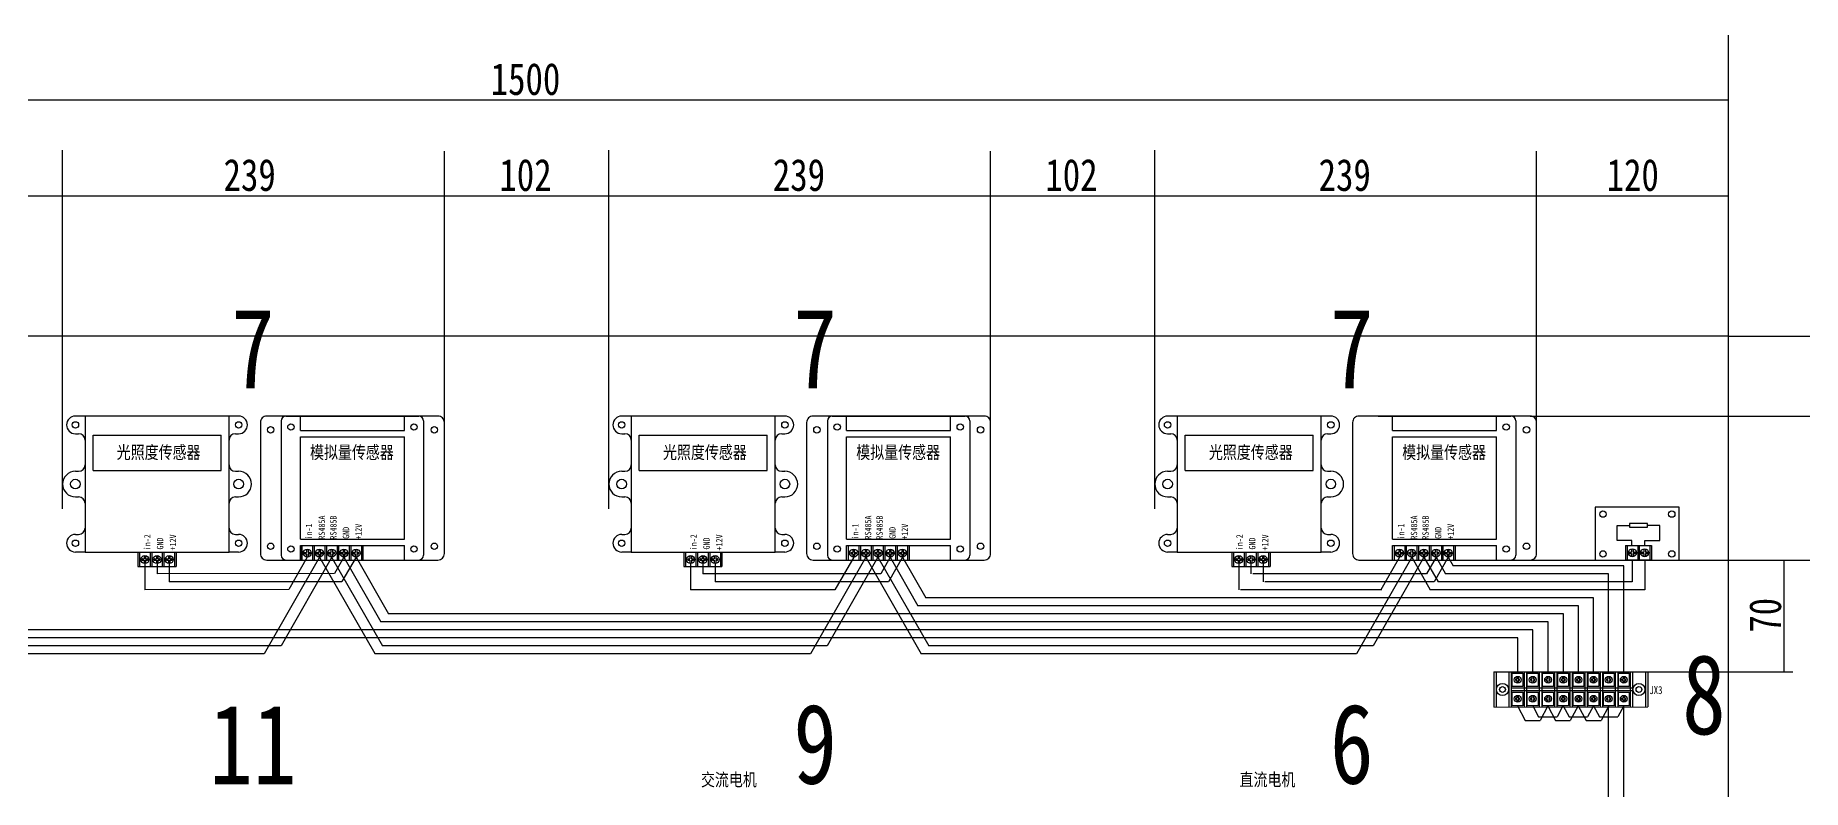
# Model space of a CAD drawing. Extents: x 1266371 to 2543862, y 307832 to 617203.
# Drawn here: x 1267226 to 1268331, y 308750 to 309222 of the extents above; entities that cross this region are included whole.
import ezdxf
from ezdxf.enums import TextEntityAlignment as Align

# ---------------------------------------------------------------- set-up
doc = ezdxf.new("R2010")
doc.units = 0
doc.header["$LTSCALE"] = 1000
doc.header["$MEASUREMENT"] = 0
doc.layers.get('0').update_dxf_attribs({"linetype": 'CONTINUOUS'})
doc.styles.add('-宋体', font='', dxfattribs={"width": 0.8})
doc.styles.get('-宋体').set_extended_font_data('SimSun')

msp = doc.modelspace()

# ---------------------------------------------------------------- linework, layer by layer
at = {"color": 1}
for p, q in [((1268284.7, 309034.1), (1268284.7, 309222.3)), ((1266784.7, 309181.9), (1268284.7, 309181.9)), ((1267243.5, 308926.2), (1267243.5, 309150.5)), ((1267482.1, 308980.1), (1267482.1, 309149.7)), ((1267584.9, 308926.2), (1267584.9, 309150.5)), ((1267823.5, 308980.1), (1267823.5, 309149.7)), ((1267926.1, 308926.2), (1267926.1, 309150.5)), ((1268164.7, 308980.1), (1268164.7, 309149.7)), ((1266784.7, 309121.9), (1268284.7, 309121.9)), ((1268284.7, 309034.1), (1268433.4, 309034.1)), ((1268160.7, 308984.1), (1268373.9, 308984.1)), ((1267294.9, 308892.5), (1267294.9, 308875.5)), ((1267302.5, 308892.5), (1267302.5, 308885.5)), ((1267310.1, 308892.5), (1267310.1, 308880.5)), ((1267404.1, 308895.9), (1267369.5, 308835.5)), ((1267412, 308896.4), (1267380, 308840.5)), ((1267396.4, 308895.9), (1267384.8, 308875.6)), ((1267404.1, 308895.9), (1267438.6, 308835.6)), ((1267411.4, 308896.4), (1267443.4, 308840.5)), ((1267419.3, 308895.9), (1267413.4, 308885.6)), ((1267426.9, 308895.9), (1267418.1, 308880.6)), ((1267419.3, 308895.9), (1267442.4, 308855.5)), ((1267426.9, 308895.9), (1267447.2, 308860.5)), ((1267636, 308891.9), (1267636, 308875.5)), ((1267643.7, 308891.9), (1267643.7, 308885.5)), ((1267651.3, 308891.9), (1267651.3, 308880.5)), ((1267745.5, 308895.9), (1267710.9, 308835.5)), ((1267753.1, 308895.9), (1267721.4, 308840.5)), ((1267737.9, 308895.9), (1267726.2, 308875.5)), ((1267745.5, 308895.9), (1267780.1, 308835.5)), ((1267753.1, 308895.9), (1267784.8, 308840.5)), ((1267760.7, 308895.9), (1267754.8, 308885.5)), ((1267768.4, 308895.9), (1267759.6, 308880.5)), ((1267760.7, 308895.9), (1267778.1, 308865.5)), ((1267768.4, 308895.9), (1267782.9, 308870.5)), ((1267978.6, 308892.5), (1267978.6, 308875.5)), ((1267986.2, 308892.5), (1267986.2, 308885.5)), ((1267993.8, 308892.5), (1267993.8, 308880.5)), ((1268086.7, 308895.9), (1268052.1, 308835.5)), ((1268094.3, 308895.9), (1268062.6, 308840.5)), ((1268079, 308895.9), (1268067.4, 308875.5)), ((1268086.7, 308895.9), (1268098.3, 308875.5)), ((1268094.3, 308895.9), (1268103.1, 308880.5)), ((1268101.9, 308895.9), (1268095.9, 308885.5)), ((1268109.5, 308895.9), (1268100.7, 308880.5)), ((1268101.9, 308895.9), (1268107.8, 308885.5)), ((1268109.5, 308895.9), (1268112.6, 308890.5)), ((1268219.2, 308890.5), (1268112.6, 308890.5)), ((1268148.7, 308894.1), (1268374.3, 308894.1)), ((1268219.2, 308823.4), (1268219.2, 308890.5)), ((1268224.5, 308894.2), (1268224.5, 308880.5)), ((1268232.4, 308894.2), (1268232.4, 308875.5)), ((1268319.4, 308824.4), (1268319.4, 308893.9)), ((1267384.8, 308875.6), (1267294.9, 308875.5)), ((1267413.4, 308885.6), (1267302.5, 308885.5)), ((1267418.1, 308880.5), (1267310.1, 308880.5)), ((1267726.2, 308875.5), (1267636, 308875.5)), ((1267754.8, 308885.5), (1267643.7, 308885.5)), ((1267759.6, 308880.5), (1267651.3, 308880.5)), ((1268067.9, 308875.5), (1267979.6, 308875.5)), ((1268095.9, 308885.5), (1267987.3, 308885.5)), ((1268100.7, 308880.5), (1267994.8, 308880.5)), ((1268232.4, 308875.5), (1268098.3, 308875.5)), ((1268224.5, 308880.5), (1268103.1, 308880.5)), ((1268209.7, 308885.5), (1268107.8, 308885.5)), ((1268209.7, 308823.4), (1268209.7, 308885.5)), ((1268190.9, 308865.5), (1267778.1, 308865.5)), ((1268200.3, 308870.5), (1267782.9, 308870.5)), ((1268190.9, 308823.4), (1268190.9, 308865.5)), ((1268200.3, 308823.4), (1268200.3, 308870.5)), ((1268172, 308855.5), (1267442.4, 308855.5)), ((1268181.5, 308860.5), (1267447.2, 308860.5)), ((1268172, 308823.4), (1268172, 308855.5)), ((1268181.5, 308823.4), (1268181.5, 308860.5)), ((1268153, 308845.5), (1267113.6, 308845.5)), ((1268162.3, 308850.5), (1267118.4, 308850.5)), ((1268153, 308823.4), (1268153, 308845.5)), ((1268162.3, 308823.4), (1268162.3, 308850.5)), ((1267369.5, 308835.5), (1267104.2, 308835.5)), ((1267380, 308840.5), (1267108.9, 308840.5)), ((1267710.9, 308835.5), (1267438.7, 308835.5)), ((1267721.4, 308840.5), (1267443.4, 308840.5)), ((1268052.1, 308835.5), (1267780.1, 308835.5)), ((1268062.6, 308840.5), (1267784.8, 308840.5)), ((1268234.2, 308824.1), (1268324.8, 308824.1)), ((1268152.8, 308803), (1268157.6, 308793.8)), ((1268162.3, 308803), (1268166, 308796)), ((1268171.7, 308803), (1268166.9, 308793.8)), ((1268171.7, 308803), (1268176.5, 308793.8)), ((1268181.2, 308803), (1268177.5, 308796)), ((1268181.3, 308803), (1268185, 308796)), ((1268190.7, 308803), (1268185.8, 308793.8)), ((1268190.8, 308803), (1268195.7, 308793.8)), ((1268200.3, 308803), (1268196.6, 308796)), ((1268200.3, 308803), (1268204, 308796)), ((1268209.8, 308803), (1268205, 308793.8)), ((1268209.7, 308588.2), (1268209.7, 308803)), ((1268219.2, 308803), (1268215.5, 308796)), ((1268219.2, 308588.2), (1268219.2, 308803)), ((1268157.6, 308793.8), (1268166.9, 308793.8)), ((1268166, 308796), (1268177.5, 308796)), ((1268176.5, 308793.8), (1268185.8, 308793.8)), ((1268185, 308796), (1268196.6, 308796)), ((1268195.7, 308793.8), (1268205, 308793.8)), ((1268204, 308796), (1268215.5, 308796))]:
    msp.add_line(p, q, dxfattribs=at)
for p, q in [((1267257.5, 308984.1), (1267251.5, 308984.1)), ((1267353.5, 308984.1), (1267347.5, 308984.1)), ((1267380.1, 308981.1), (1267380.1, 308928.6)), ((1267383.1, 308984.1), (1267466.1, 308984.1)), ((1267392.1, 308975.1), (1267392.1, 308984.1)), ((1267392.1, 308975.1), (1267457.1, 308975.1)), ((1267457.1, 308975.1), (1267457.1, 308984.1)), ((1267469.1, 308981.1), (1267469.1, 308922.1)), ((1267598.9, 308984.1), (1267592.9, 308984.1)), ((1267694.9, 308984.1), (1267688.9, 308984.1)), ((1267721.5, 308981.1), (1267721.5, 308928.6)), ((1267724.5, 308984.1), (1267807.5, 308984.1)), ((1267733.5, 308975.1), (1267733.5, 308984.1)), ((1267733.5, 308975.1), (1267798.5, 308975.1)), ((1267798.5, 308975.1), (1267798.5, 308984.1)), ((1267810.5, 308981.1), (1267810.5, 308922.1)), ((1267940.1, 308984.1), (1267934.1, 308984.1)), ((1268036.1, 308984.1), (1268030.1, 308984.1)), ((1268065.7, 308984.1), (1268148.7, 308984.1)), ((1268074.7, 308975.1), (1268074.7, 308984.1)), ((1268074.7, 308975.1), (1268139.7, 308975.1)), ((1268139.7, 308975.1), (1268139.7, 308984.1)), ((1268151.7, 308981.1), (1268151.7, 308922.1)), ((1267251.5, 308973.1), (1267253.5, 308973.1)), ((1267262.5, 308972.1), (1267342.5, 308972.1)), ((1267262.5, 308950.1), (1267262.5, 308972.1)), ((1267342.5, 308950.1), (1267342.5, 308972.1)), ((1267351.5, 308973.1), (1267353.5, 308973.1)), ((1267392.1, 308907.1), (1267392.1, 308971.1)), ((1267392.1, 308971.1), (1267457.1, 308971.1)), ((1267457.1, 308907.1), (1267457.1, 308971.1)), ((1267592.9, 308973.1), (1267594.9, 308973.1)), ((1267603.9, 308972.1), (1267683.9, 308972.1)), ((1267603.9, 308950.1), (1267603.9, 308972.1)), ((1267683.9, 308950.1), (1267683.9, 308972.1)), ((1267692.9, 308973.1), (1267694.9, 308973.1)), ((1267733.5, 308907.1), (1267733.5, 308971.1)), ((1267733.5, 308971.1), (1267798.5, 308971.1)), ((1267798.5, 308907.1), (1267798.5, 308971.1)), ((1267934.1, 308973.1), (1267936.1, 308973.1)), ((1267945.1, 308972.1), (1268025.1, 308972.1)), ((1267945.1, 308950.1), (1267945.1, 308972.1)), ((1268025.1, 308950.1), (1268025.1, 308972.1)), ((1268034.1, 308973.1), (1268036.1, 308973.1)), ((1268074.7, 308907.1), (1268074.7, 308971.1)), ((1268074.7, 308971.1), (1268139.7, 308971.1)), ((1268139.7, 308907.1), (1268139.7, 308971.1)), ((1267380.1, 308956.1), (1267380.1, 308897.1)), ((1267469.1, 308955.7), (1267469.1, 308897.1)), ((1267721.5, 308956.1), (1267721.5, 308897.1)), ((1267810.5, 308955.7), (1267810.5, 308897.1)), ((1268151.7, 308955.7), (1268151.7, 308897.1)), ((1267251.5, 308949.6), (1267253.5, 308949.6)), ((1267262.5, 308950.1), (1267342.5, 308950.1)), ((1267351.5, 308949.6), (1267353.5, 308949.6)), ((1267592.9, 308949.6), (1267594.9, 308949.6)), ((1267603.9, 308950.1), (1267683.9, 308950.1)), ((1267692.9, 308949.6), (1267694.9, 308949.6)), ((1267934.1, 308949.6), (1267936.1, 308949.6)), ((1267945.1, 308950.1), (1268025.1, 308950.1)), ((1268034.1, 308949.6), (1268036.1, 308949.6)), ((1267251.5, 308933.6), (1267253.5, 308933.6)), ((1267351.5, 308933.6), (1267353.5, 308933.6)), ((1267592.9, 308933.6), (1267594.9, 308933.6)), ((1267692.9, 308933.6), (1267694.9, 308933.6)), ((1267934.1, 308933.6), (1267936.1, 308933.6)), ((1268034.1, 308933.6), (1268036.1, 308933.6)), ((1267251.5, 308910.1), (1267253.5, 308910.1)), ((1267351.5, 308910.1), (1267353.5, 308910.1)), ((1267592.9, 308910.1), (1267594.9, 308910.1)), ((1267692.9, 308910.1), (1267694.9, 308910.1)), ((1267934.1, 308910.1), (1267936.1, 308910.1)), ((1268034.1, 308910.1), (1268036.1, 308910.1)), ((1268215.1, 308906.3), (1268215.1, 308915.7)), ((1268215.1, 308915.7), (1268222.8, 308915.7)), ((1268241.7, 308915.7), (1268234, 308915.7)), ((1268241.7, 308906.3), (1268241.7, 308915.7)), ((1267257.5, 308899.1), (1267251.5, 308899.1)), ((1267290.6, 308899.1), (1267314.4, 308899.1)), ((1267290.6, 308899.1), (1267290.6, 308890.1)), ((1267291.6, 308899.1), (1267291.6, 308890.1)), ((1267298.2, 308899.1), (1267298.2, 308890.1)), ((1267299.2, 308899.1), (1267299.2, 308890.1)), ((1267305.8, 308899.1), (1267305.8, 308890.1)), ((1267306.8, 308899.1), (1267306.8, 308890.1)), ((1267313.4, 308899.1), (1267313.4, 308890.1)), ((1267314.4, 308899.1), (1267314.4, 308890.1)), ((1267353.5, 308899.1), (1267347.4, 308899.1)), ((1267392.1, 308907.1), (1267457.1, 308907.1)), ((1267392.1, 308894.1), (1267392.1, 308903.1)), ((1267392.1, 308903.1), (1267457.1, 308903.1)), ((1267392.1, 308903.1), (1267431.2, 308903.1)), ((1267392.1, 308903.1), (1267392.1, 308894.1)), ((1267393.1, 308903.1), (1267393.1, 308894.1)), ((1267394.9, 308898.8), (1267396, 308898.8)), ((1267394.9, 308898), (1267396, 308898)), ((1267396, 308900.9), (1267396, 308898.8)), ((1267396, 308898), (1267396, 308895.9)), ((1267396.9, 308900.9), (1267396.9, 308898.8)), ((1267396.9, 308898.8), (1267397.9, 308898.8)), ((1267396.9, 308898), (1267396.9, 308895.9)), ((1267396.9, 308898), (1267397.9, 308898)), ((1267399.7, 308903.1), (1267399.7, 308894.1)), ((1267400.7, 308903.1), (1267400.7, 308894.1)), ((1267402.6, 308898.8), (1267403.6, 308898.8)), ((1267402.6, 308898), (1267403.6, 308898)), ((1267403.6, 308900.9), (1267403.6, 308898.8)), ((1267403.6, 308898), (1267403.6, 308895.9)), ((1267404.5, 308900.9), (1267404.5, 308898.8)), ((1267404.5, 308898.8), (1267405.5, 308898.8)), ((1267404.5, 308898), (1267404.5, 308895.9)), ((1267404.5, 308898), (1267405.5, 308898)), ((1267407.4, 308903.1), (1267407.4, 308894.1)), ((1267408.4, 308903.1), (1267408.4, 308894.1)), ((1267410.2, 308898.8), (1267411.2, 308898.8)), ((1267410.2, 308898), (1267411.2, 308898)), ((1267411.2, 308900.9), (1267411.2, 308898.8)), ((1267411.2, 308898), (1267411.2, 308895.9)), ((1267412.1, 308900.9), (1267412.1, 308898.8)), ((1267412.1, 308898.8), (1267413.1, 308898.8)), ((1267412.1, 308898), (1267412.1, 308895.9)), ((1267412.1, 308898), (1267413.1, 308898)), ((1267415, 308903.1), (1267415, 308894.1)), ((1267416, 308903.1), (1267416, 308894.1)), ((1267417.8, 308898.8), (1267418.8, 308898.8)), ((1267417.8, 308898), (1267418.8, 308898)), ((1267418.8, 308900.9), (1267418.8, 308898.8)), ((1267418.8, 308898), (1267418.8, 308895.9)), ((1267419.7, 308900.9), (1267419.7, 308898.8)), ((1267419.7, 308898.8), (1267420.7, 308898.8)), ((1267419.7, 308898), (1267419.7, 308895.9)), ((1267419.7, 308898), (1267420.8, 308898)), ((1267422.6, 308903.1), (1267422.6, 308894.1)), ((1267423.6, 308903.1), (1267423.6, 308894.1)), ((1267425.4, 308898.8), (1267426.4, 308898.8)), ((1267425.4, 308898), (1267426.4, 308898)), ((1267426.4, 308900.9), (1267426.4, 308898.8)), ((1267426.4, 308898), (1267426.4, 308895.9)), ((1267427.3, 308900.9), (1267427.3, 308898.8)), ((1267427.3, 308898.8), (1267428.4, 308898.8)), ((1267427.3, 308898), (1267427.3, 308895.9)), ((1267427.3, 308898), (1267428.4, 308898)), ((1267430.2, 308903.1), (1267430.2, 308894.1)), ((1267431.2, 308903.1), (1267431.2, 308894.1)), ((1267457.1, 308894.1), (1267457.1, 308903.1)), ((1267598.9, 308899.1), (1267592.9, 308899.1)), ((1267631.7, 308899.1), (1267655.6, 308899.1)), ((1267631.7, 308899.1), (1267631.7, 308890.1)), ((1267632.7, 308899.1), (1267632.7, 308890.1)), ((1267639.3, 308899.1), (1267639.3, 308890.1)), ((1267640.3, 308899.1), (1267640.3, 308890.1)), ((1267647, 308899.1), (1267647, 308890.1)), ((1267648, 308899.1), (1267648, 308890.1)), ((1267654.6, 308899.1), (1267654.6, 308890.1)), ((1267655.6, 308899.1), (1267655.6, 308890.1)), ((1267694.9, 308899.1), (1267688.8, 308899.1)), ((1267733.5, 308907.1), (1267798.5, 308907.1)), ((1267733.5, 308894.1), (1267733.5, 308903.1)), ((1267733.5, 308903.1), (1267798.5, 308903.1)), ((1267733.5, 308894.1), (1267733.5, 308903.1)), ((1267733.5, 308903.1), (1267772.6, 308903.1)), ((1267734.5, 308903.1), (1267734.5, 308894.1)), ((1267736.4, 308898.8), (1267737.4, 308898.8)), ((1267736.4, 308898), (1267737.4, 308898)), ((1267737.4, 308900.9), (1267737.4, 308898.8)), ((1267737.4, 308898), (1267737.4, 308895.9)), ((1267738.3, 308900.9), (1267738.3, 308898.8)), ((1267738.3, 308898.8), (1267739.3, 308898.8)), ((1267738.3, 308898), (1267738.3, 308895.9)), ((1267738.3, 308898), (1267739.3, 308898)), ((1267741.2, 308903.1), (1267741.2, 308894.1)), ((1267742.2, 308903.1), (1267742.2, 308894.1)), ((1267744, 308898.8), (1267745, 308898.8)), ((1267744, 308898), (1267745, 308898)), ((1267745, 308900.9), (1267745, 308898.8)), ((1267745, 308898), (1267745, 308895.9)), ((1267745.9, 308900.9), (1267745.9, 308898.8)), ((1267745.9, 308898.8), (1267746.9, 308898.8)), ((1267745.9, 308898), (1267745.9, 308895.9)), ((1267745.9, 308898), (1267746.9, 308898)), ((1267748.8, 308903.1), (1267748.8, 308894.1)), ((1267749.8, 308903.1), (1267749.8, 308894.1)), ((1267751.6, 308898.8), (1267752.6, 308898.8)), ((1267751.6, 308898), (1267752.6, 308898)), ((1267752.6, 308900.9), (1267752.6, 308898.8)), ((1267752.6, 308898), (1267752.6, 308895.9)), ((1267753.5, 308900.9), (1267753.5, 308898.8)), ((1267753.5, 308898.8), (1267754.5, 308898.8)), ((1267753.5, 308898), (1267753.5, 308895.9)), ((1267753.5, 308898), (1267754.6, 308898)), ((1267756.4, 308903.1), (1267756.4, 308894.1)), ((1267757.4, 308903.1), (1267757.4, 308894.1)), ((1267759.2, 308898.8), (1267760.3, 308898.8)), ((1267759.2, 308898), (1267760.3, 308898)), ((1267760.3, 308900.9), (1267760.3, 308898.8)), ((1267760.3, 308898), (1267760.3, 308895.9)), ((1267761.2, 308900.9), (1267761.2, 308898.8)), ((1267761.2, 308898.8), (1267762.2, 308898.8)), ((1267761.2, 308898), (1267761.2, 308895.9)), ((1267761.2, 308898), (1267762.2, 308898)), ((1267764, 308903.1), (1267764, 308894.1)), ((1267765, 308903.1), (1267765, 308894.1)), ((1267766.9, 308898.8), (1267767.9, 308898.8)), ((1267766.9, 308898), (1267767.9, 308898)), ((1267767.9, 308900.9), (1267767.9, 308898.8)), ((1267767.9, 308898), (1267767.9, 308895.9)), ((1267768.8, 308900.9), (1267768.8, 308898.8)), ((1267768.8, 308898.8), (1267769.8, 308898.8)), ((1267768.8, 308898), (1267768.8, 308895.9)), ((1267768.8, 308898), (1267769.8, 308898)), ((1267771.6, 308903.1), (1267771.6, 308894.1)), ((1267772.6, 308903.1), (1267772.6, 308894.1)), ((1267798.5, 308894.1), (1267798.5, 308903.1)), ((1267940.1, 308899.1), (1267934.1, 308899.1)), ((1267974.3, 308899.1), (1267998.1, 308899.1)), ((1267974.3, 308899.1), (1267974.3, 308890.1)), ((1267975.3, 308899.1), (1267975.3, 308890.1)), ((1267981.9, 308899.1), (1267981.9, 308890.1)), ((1267982.9, 308899.1), (1267982.9, 308890.1)), ((1267989.5, 308899.1), (1267989.5, 308890.1)), ((1267990.5, 308899.1), (1267990.5, 308890.1)), ((1267997.1, 308899.1), (1267997.1, 308890.1)), ((1267998.1, 308899.1), (1267998.1, 308890.1)), ((1268036.1, 308899.1), (1268030, 308899.1)), ((1268074.7, 308907.1), (1268139.7, 308907.1)), ((1268074.7, 308894.1), (1268074.7, 308903.1)), ((1268074.7, 308903.1), (1268139.7, 308903.1)), ((1268074.7, 308894.1), (1268074.7, 308903.1)), ((1268074.7, 308903.1), (1268113.8, 308903.1)), ((1268075.7, 308903.1), (1268075.7, 308894.1)), ((1268077.5, 308898.8), (1268078.6, 308898.8)), ((1268077.5, 308898), (1268078.6, 308898)), ((1268078.6, 308900.9), (1268078.6, 308898.8)), ((1268078.6, 308898), (1268078.6, 308895.9)), ((1268079.5, 308900.9), (1268079.5, 308898.8)), ((1268079.5, 308898.8), (1268080.5, 308898.8)), ((1268079.5, 308898), (1268079.5, 308895.9)), ((1268079.5, 308898), (1268080.5, 308898)), ((1268082.3, 308903.1), (1268082.3, 308894.1)), ((1268083.3, 308903.1), (1268083.3, 308894.1)), ((1268085.2, 308898.8), (1268086.2, 308898.8)), ((1268085.2, 308898), (1268086.2, 308898)), ((1268086.2, 308900.9), (1268086.2, 308898.8)), ((1268086.2, 308898), (1268086.2, 308895.9)), ((1268087.1, 308900.9), (1268087.1, 308898.8)), ((1268087.1, 308898.8), (1268088.1, 308898.8)), ((1268087.1, 308898), (1268087.1, 308895.9)), ((1268087.1, 308898), (1268088.1, 308898)), ((1268089.9, 308903.1), (1268089.9, 308894.1)), ((1268090.9, 308903.1), (1268090.9, 308894.1)), ((1268092.8, 308898.8), (1268093.8, 308898.8)), ((1268092.8, 308898), (1268093.8, 308898)), ((1268093.8, 308900.9), (1268093.8, 308898.8)), ((1268093.8, 308898), (1268093.8, 308895.9)), ((1268094.7, 308900.9), (1268094.7, 308898.8)), ((1268094.7, 308898.8), (1268095.7, 308898.8)), ((1268094.7, 308898), (1268094.7, 308895.9)), ((1268094.7, 308898), (1268095.7, 308898)), ((1268097.6, 308903.1), (1268097.6, 308894.1)), ((1268098.6, 308903.1), (1268098.6, 308894.1)), ((1268100.4, 308898.8), (1268101.4, 308898.8)), ((1268100.4, 308898), (1268101.4, 308898)), ((1268101.4, 308900.9), (1268101.4, 308898.8)), ((1268101.4, 308898), (1268101.4, 308895.9)), ((1268102.3, 308900.9), (1268102.3, 308898.8)), ((1268102.3, 308898.8), (1268103.3, 308898.8)), ((1268102.3, 308898), (1268102.3, 308895.9)), ((1268102.3, 308898), (1268103.3, 308898)), ((1268105.2, 308903.1), (1268105.2, 308894.1)), ((1268106.2, 308903.1), (1268106.2, 308894.1)), ((1268108, 308898.8), (1268109, 308898.8)), ((1268108, 308898), (1268109, 308898)), ((1268109, 308900.9), (1268109, 308898.8)), ((1268109, 308898), (1268109, 308895.9)), ((1268109.9, 308900.9), (1268109.9, 308898.8)), ((1268109.9, 308898.8), (1268111, 308898.8)), ((1268109.9, 308898), (1268109.9, 308895.9)), ((1268109.9, 308898), (1268111, 308898)), ((1268112.8, 308903.1), (1268112.8, 308894.1)), ((1268113.8, 308903.1), (1268113.8, 308894.1)), ((1268139.7, 308894.1), (1268139.7, 308903.1)), ((1268224.3, 308906.3), (1268215.1, 308906.3)), ((1268220.3, 308903.2), (1268236.5, 308903.2)), ((1268220.3, 308903.2), (1268220.3, 308894.2)), ((1268221.3, 308903.2), (1268221.3, 308894.2)), ((1268223.1, 308899), (1268224.1, 308899)), ((1268223.1, 308898.2), (1268224.1, 308898.2)), ((1268224.1, 308901), (1268224.1, 308899)), ((1268224.1, 308898.2), (1268224.1, 308896.1)), ((1268224.3, 308903.2), (1268224.3, 308906.3)), ((1268225, 308901), (1268225, 308899)), ((1268225, 308899), (1268226.1, 308899)), ((1268225, 308898.2), (1268225, 308896.1)), ((1268225, 308898.2), (1268226.1, 308898.2)), ((1268227.9, 308903.2), (1268227.9, 308894.2)), ((1268228.9, 308903.2), (1268228.9, 308894.2)), ((1268230.7, 308899), (1268231.8, 308899)), ((1268230.7, 308898.2), (1268231.8, 308898.2)), ((1268231.8, 308901), (1268231.8, 308899)), ((1268231.8, 308898.2), (1268231.8, 308896.1)), ((1268232.4, 308903.2), (1268232.4, 308906.3)), ((1268232.4, 308906.3), (1268241.7, 308906.3)), ((1268232.7, 308901), (1268232.7, 308899)), ((1268232.7, 308899), (1268233.7, 308899)), ((1268232.7, 308898.2), (1268232.7, 308896.1)), ((1268232.7, 308898.2), (1268233.7, 308898.2)), ((1268235.5, 308903.2), (1268235.5, 308894.2)), ((1268236.5, 308903.2), (1268236.5, 308894.2)), ((1267290.6, 308890.1), (1267314.4, 308890.1)), ((1267293.4, 308894.8), (1267294.4, 308894.8)), ((1267293.4, 308894), (1267294.4, 308894)), ((1267294.4, 308896.8), (1267294.4, 308894.8)), ((1267294.4, 308894), (1267294.4, 308891.9)), ((1267295.3, 308896.9), (1267295.3, 308894.8)), ((1267295.3, 308894.8), (1267296.3, 308894.8)), ((1267295.3, 308894), (1267295.3, 308891.9)), ((1267295.3, 308894), (1267296.4, 308894)), ((1267301, 308894.8), (1267302.1, 308894.8)), ((1267301, 308894), (1267302.1, 308894)), ((1267302.1, 308896.8), (1267302.1, 308894.8)), ((1267302.1, 308894), (1267302.1, 308891.9)), ((1267303, 308896.9), (1267303, 308894.8)), ((1267303, 308894.8), (1267304, 308894.8)), ((1267303, 308894), (1267303, 308891.9)), ((1267303, 308894), (1267304, 308894)), ((1267308.7, 308894.8), (1267309.7, 308894.8)), ((1267308.7, 308894), (1267309.7, 308894)), ((1267309.7, 308896.8), (1267309.7, 308894.8)), ((1267309.7, 308894), (1267309.7, 308891.9)), ((1267310.6, 308896.9), (1267310.6, 308894.8)), ((1267310.6, 308894.8), (1267311.6, 308894.8)), ((1267310.6, 308894), (1267310.6, 308891.9)), ((1267310.6, 308894), (1267311.6, 308894)), ((1267383.1, 308894.1), (1267466.1, 308894.1)), ((1267392.1, 308894.1), (1267431.2, 308894.1)), ((1267631.7, 308890.1), (1267655.6, 308890.1)), ((1267634.6, 308894.8), (1267635.6, 308894.8)), ((1267634.6, 308894), (1267635.6, 308894)), ((1267635.6, 308896.8), (1267635.6, 308894.8)), ((1267635.6, 308894), (1267635.6, 308891.9)), ((1267636.5, 308896.9), (1267636.5, 308894.8)), ((1267636.5, 308894.8), (1267637.5, 308894.8)), ((1267636.5, 308894), (1267636.5, 308891.9)), ((1267636.5, 308894), (1267637.5, 308894)), ((1267642.2, 308894.8), (1267643.2, 308894.8)), ((1267642.2, 308894), (1267643.2, 308894)), ((1267643.2, 308896.8), (1267643.2, 308894.8)), ((1267643.2, 308894), (1267643.2, 308891.9)), ((1267644.1, 308896.9), (1267644.1, 308894.8)), ((1267644.1, 308894.8), (1267645.1, 308894.8)), ((1267644.1, 308894), (1267644.1, 308891.9)), ((1267644.1, 308894), (1267645.1, 308894)), ((1267649.8, 308894.8), (1267650.8, 308894.8)), ((1267649.8, 308894), (1267650.8, 308894)), ((1267650.8, 308896.8), (1267650.8, 308894.8)), ((1267650.8, 308894), (1267650.8, 308891.9)), ((1267651.7, 308896.9), (1267651.7, 308894.8)), ((1267651.7, 308894.8), (1267652.7, 308894.8)), ((1267651.7, 308894), (1267651.7, 308891.9)), ((1267651.7, 308894), (1267652.7, 308894)), ((1267724.5, 308894.1), (1267807.5, 308894.1)), ((1267733.5, 308894.1), (1267772.6, 308894.1)), ((1267974.3, 308890.1), (1267998.1, 308890.1)), ((1267977.1, 308894.8), (1267978.1, 308894.8)), ((1267977.1, 308894), (1267978.1, 308894)), ((1267978.1, 308896.8), (1267978.1, 308894.8)), ((1267978.1, 308894), (1267978.1, 308891.9)), ((1267979, 308896.9), (1267979, 308894.8)), ((1267979, 308894.8), (1267980.1, 308894.8)), ((1267979, 308894), (1267979, 308891.9)), ((1267979, 308894), (1267980.1, 308894)), ((1267984.7, 308894.8), (1267985.8, 308894.8)), ((1267984.7, 308894), (1267985.8, 308894)), ((1267985.8, 308896.8), (1267985.8, 308894.8)), ((1267985.8, 308894), (1267985.8, 308891.9)), ((1267986.7, 308896.9), (1267986.7, 308894.8)), ((1267986.7, 308894.8), (1267987.7, 308894.8)), ((1267986.7, 308894), (1267986.7, 308891.9)), ((1267986.7, 308894), (1267987.7, 308894)), ((1267992.4, 308894.8), (1267993.4, 308894.8)), ((1267992.4, 308894), (1267993.4, 308894)), ((1267993.4, 308896.8), (1267993.4, 308894.8)), ((1267993.4, 308894), (1267993.4, 308891.9)), ((1267994.3, 308896.9), (1267994.3, 308894.8)), ((1267994.3, 308894.8), (1267995.3, 308894.8)), ((1267994.3, 308894), (1267994.3, 308891.9)), ((1267994.3, 308894), (1267995.3, 308894)), ((1268065.7, 308894.1), (1268148.7, 308894.1)), ((1268074.7, 308894.1), (1268113.8, 308894.1)), ((1268220.3, 308894.2), (1268236.5, 308894.2)), ((1268137.9, 308824.1), (1268234.2, 308824.1)), ((1268137.9, 308824.1), (1268137.9, 308802.2)), ((1268139.4, 308824.1), (1268139.4, 308802.2)), ((1268147.4, 308824.1), (1268147.4, 308802.2)), ((1268148.9, 308824.1), (1268148.9, 308802.2)), ((1268152.4, 308821.2), (1268152.4, 308819.6)), ((1268153.3, 308821.2), (1268153.3, 308819.6)), ((1268156.9, 308824.1), (1268156.9, 308802.2)), ((1268158.4, 308824.1), (1268158.4, 308802.2)), ((1268161.8, 308821.2), (1268161.8, 308819.6)), ((1268162.7, 308821.2), (1268162.7, 308819.6)), ((1268166.4, 308824.1), (1268166.4, 308802.2)), ((1268167.9, 308824.1), (1268167.9, 308802.2)), ((1268171.4, 308821.2), (1268171.4, 308819.6)), ((1268172.3, 308821.2), (1268172.3, 308819.6)), ((1268175.9, 308824.1), (1268175.9, 308802.2)), ((1268177.4, 308824.1), (1268177.4, 308802.2)), ((1268180.9, 308821.2), (1268180.9, 308819.6)), ((1268181.8, 308821.2), (1268181.8, 308819.6)), ((1268185.4, 308824.1), (1268185.4, 308802.2)), ((1268186.9, 308824.1), (1268186.9, 308802.2)), ((1268190.4, 308821.2), (1268190.4, 308819.6)), ((1268191.3, 308821.2), (1268191.3, 308819.6)), ((1268194.9, 308824.1), (1268194.9, 308802.2)), ((1268196.4, 308824.1), (1268196.4, 308802.2)), ((1268199.9, 308821.2), (1268199.9, 308819.6)), ((1268200.8, 308821.2), (1268200.8, 308819.6)), ((1268204.4, 308824.1), (1268204.4, 308802.2)), ((1268205.9, 308824.1), (1268205.9, 308802.2)), ((1268209.3, 308821.2), (1268209.3, 308819.6)), ((1268210.2, 308821.2), (1268210.2, 308819.6)), ((1268213.9, 308824.1), (1268213.9, 308802.2)), ((1268215.4, 308824.1), (1268215.4, 308802.2)), ((1268218.8, 308821.2), (1268218.8, 308819.6)), ((1268219.7, 308821.2), (1268219.7, 308819.6)), ((1268223.2, 308824.1), (1268223.2, 308802.2)), ((1268224.7, 308824.1), (1268224.7, 308802.2)), ((1268232.7, 308824.1), (1268232.7, 308802.2)), ((1268234.2, 308824.1), (1268234.2, 308802.2)), ((1268148.9, 308814.1), (1268224.7, 308814.1)), ((1268148.9, 308812.4), (1268224.7, 308812.4)), ((1268151.9, 308819.6), (1268152.4, 308819.6)), ((1268151.9, 308818.8), (1268152.4, 308818.8)), ((1268152.4, 308818.8), (1268152.4, 308817.1)), ((1268152.4, 308809.4), (1268152.4, 308807.7)), ((1268153.3, 308819.6), (1268153.8, 308819.6)), ((1268153.3, 308818.8), (1268153.3, 308817.1)), ((1268153.3, 308818.8), (1268153.8, 308818.8)), ((1268153.3, 308809.4), (1268153.3, 308807.7)), ((1268161.3, 308819.6), (1268161.8, 308819.6)), ((1268161.3, 308818.8), (1268161.8, 308818.8)), ((1268161.8, 308818.8), (1268161.8, 308817.1)), ((1268161.8, 308809.4), (1268161.8, 308807.7)), ((1268162.7, 308819.6), (1268163.2, 308819.6)), ((1268162.7, 308818.8), (1268162.7, 308817.1)), ((1268162.7, 308818.8), (1268163.3, 308818.8)), ((1268162.7, 308809.4), (1268162.7, 308807.7)), ((1268170.9, 308819.6), (1268171.4, 308819.6)), ((1268170.9, 308818.8), (1268171.4, 308818.8)), ((1268171.4, 308818.8), (1268171.4, 308817.1)), ((1268171.4, 308809.4), (1268171.4, 308807.7)), ((1268172.3, 308819.6), (1268172.8, 308819.6)), ((1268172.3, 308818.8), (1268172.3, 308817.1)), ((1268172.3, 308818.8), (1268172.8, 308818.8)), ((1268172.3, 308809.4), (1268172.3, 308807.7)), ((1268180.4, 308819.6), (1268180.9, 308819.6)), ((1268180.4, 308818.8), (1268180.9, 308818.8)), ((1268180.9, 308818.8), (1268180.9, 308817.1)), ((1268180.9, 308809.4), (1268180.9, 308807.7)), ((1268181.8, 308819.6), (1268182.3, 308819.6)), ((1268181.8, 308818.8), (1268181.8, 308817.1)), ((1268181.8, 308818.8), (1268182.4, 308818.8)), ((1268181.8, 308809.4), (1268181.8, 308807.7)), ((1268189.9, 308819.6), (1268190.4, 308819.6)), ((1268189.9, 308818.8), (1268190.4, 308818.8)), ((1268190.4, 308818.8), (1268190.4, 308817.1)), ((1268190.4, 308809.4), (1268190.4, 308807.7)), ((1268191.3, 308819.6), (1268191.8, 308819.6)), ((1268191.3, 308818.8), (1268191.3, 308817.1)), ((1268191.3, 308818.8), (1268191.8, 308818.8)), ((1268191.3, 308809.4), (1268191.3, 308807.7)), ((1268199.3, 308819.6), (1268199.9, 308819.6)), ((1268199.3, 308818.8), (1268199.9, 308818.8)), ((1268199.9, 308818.8), (1268199.9, 308817.1)), ((1268199.9, 308809.4), (1268199.9, 308807.7)), ((1268200.8, 308819.6), (1268201.3, 308819.6)), ((1268200.8, 308818.8), (1268200.8, 308817.1)), ((1268200.8, 308818.8), (1268201.3, 308818.8)), ((1268200.8, 308809.4), (1268200.8, 308807.7)), ((1268208.8, 308819.6), (1268209.3, 308819.6)), ((1268208.8, 308818.8), (1268209.3, 308818.8)), ((1268209.3, 308818.8), (1268209.3, 308817.1)), ((1268209.3, 308809.4), (1268209.3, 308807.7)), ((1268210.2, 308819.6), (1268210.8, 308819.6)), ((1268210.2, 308818.8), (1268210.2, 308817.1)), ((1268210.2, 308818.8), (1268210.8, 308818.8)), ((1268210.2, 308809.4), (1268210.2, 308807.7)), ((1268218.3, 308819.6), (1268218.8, 308819.6)), ((1268218.3, 308818.8), (1268218.8, 308818.8)), ((1268218.8, 308818.8), (1268218.8, 308817.1)), ((1268218.8, 308809.4), (1268218.8, 308807.7)), ((1268219.7, 308819.6), (1268220.2, 308819.6)), ((1268219.7, 308818.8), (1268219.7, 308817.1)), ((1268219.7, 308818.8), (1268220.2, 308818.8)), ((1268219.7, 308809.4), (1268219.7, 308807.7)), ((1268137.9, 308802.1), (1268234.2, 308802.2)), ((1268151.9, 308807.7), (1268152.4, 308807.7)), ((1268151.9, 308806.9), (1268152.4, 308806.9)), ((1268152.4, 308806.9), (1268152.4, 308805.2)), ((1268153.3, 308807.7), (1268153.8, 308807.7)), ((1268153.3, 308806.9), (1268153.3, 308805.2)), ((1268153.3, 308806.9), (1268153.8, 308806.9)), ((1268161.3, 308807.7), (1268161.8, 308807.7)), ((1268161.3, 308806.9), (1268161.8, 308806.9)), ((1268161.8, 308806.9), (1268161.8, 308805.2)), ((1268162.7, 308807.7), (1268163.2, 308807.7)), ((1268162.7, 308806.9), (1268162.7, 308805.2)), ((1268162.7, 308806.9), (1268163.3, 308806.9)), ((1268170.9, 308807.7), (1268171.4, 308807.7)), ((1268170.9, 308806.9), (1268171.4, 308806.9)), ((1268171.4, 308806.9), (1268171.4, 308805.2)), ((1268172.3, 308807.7), (1268172.8, 308807.7)), ((1268172.3, 308806.9), (1268172.3, 308805.2)), ((1268172.3, 308806.9), (1268172.8, 308806.9)), ((1268180.4, 308807.7), (1268180.9, 308807.7)), ((1268180.4, 308806.9), (1268180.9, 308806.9)), ((1268180.9, 308806.9), (1268180.9, 308805.2)), ((1268181.8, 308807.7), (1268182.3, 308807.7)), ((1268181.8, 308806.9), (1268181.8, 308805.2)), ((1268181.8, 308806.9), (1268182.4, 308806.9)), ((1268189.9, 308807.7), (1268190.4, 308807.7)), ((1268189.9, 308806.9), (1268190.4, 308806.9)), ((1268190.4, 308806.9), (1268190.4, 308805.2)), ((1268191.3, 308807.7), (1268191.8, 308807.7)), ((1268191.3, 308806.9), (1268191.3, 308805.2)), ((1268191.3, 308806.9), (1268191.8, 308806.9)), ((1268199.3, 308807.7), (1268199.9, 308807.7)), ((1268199.3, 308806.9), (1268199.9, 308806.9)), ((1268199.9, 308806.9), (1268199.9, 308805.2)), ((1268200.8, 308807.7), (1268201.3, 308807.7)), ((1268200.8, 308806.9), (1268200.8, 308805.2)), ((1268200.8, 308806.9), (1268201.3, 308806.9)), ((1268208.8, 308807.7), (1268209.3, 308807.7)), ((1268208.8, 308806.9), (1268209.3, 308806.9)), ((1268209.3, 308806.9), (1268209.3, 308805.2)), ((1268210.2, 308807.7), (1268210.8, 308807.7)), ((1268210.2, 308806.9), (1268210.2, 308805.2)), ((1268210.2, 308806.9), (1268210.8, 308806.9)), ((1268218.3, 308807.7), (1268218.8, 308807.7)), ((1268218.3, 308806.9), (1268218.8, 308806.9)), ((1268218.8, 308806.9), (1268218.8, 308805.2)), ((1268219.7, 308807.7), (1268220.2, 308807.7)), ((1268219.7, 308806.9), (1268219.7, 308805.2)), ((1268219.7, 308806.9), (1268220.2, 308806.9))]:
    msp.add_line(p, q)
for points in [[(1266784.7, 308114.1), (1268284.7, 308114.1), (1268284.7, 309034.1), (1266784.7, 309034.1)], [(1267257.5, 308899.1), (1267347.5, 308899.1), (1267347.5, 308984.1), (1267257.5, 308984.1)], [(1267598.9, 308899.1), (1267688.9, 308899.1), (1267688.9, 308984.1), (1267598.9, 308984.1)], [(1267940.1, 308899.1), (1268030.1, 308899.1), (1268030.1, 308984.1), (1267940.1, 308984.1)], [(1268201.4, 308894), (1268253.8, 308894), (1268253.8, 308927.1), (1268201.4, 308927.1)], [(1268222.8, 308914.6), (1268234, 308914.6), (1268234, 308916.9), (1268222.8, 308916.9)], [(1268149.5, 308823.4), (1268156.2, 308823.4), (1268156.2, 308814.9), (1268149.5, 308814.9)], [(1268158.9, 308823.4), (1268165.6, 308823.4), (1268165.6, 308814.9), (1268158.9, 308814.9)], [(1268168.5, 308823.4), (1268175.2, 308823.4), (1268175.2, 308814.9), (1268168.5, 308814.9)], [(1268178, 308823.4), (1268184.7, 308823.4), (1268184.7, 308814.9), (1268178, 308814.9)], [(1268187.5, 308823.4), (1268194.2, 308823.4), (1268194.2, 308814.9), (1268187.5, 308814.9)], [(1268197, 308823.4), (1268203.7, 308823.4), (1268203.7, 308814.9), (1268197, 308814.9)], [(1268206.5, 308823.4), (1268213.2, 308823.4), (1268213.2, 308814.9), (1268206.5, 308814.9)], [(1268215.9, 308823.4), (1268222.6, 308823.4), (1268222.6, 308814.9), (1268215.9, 308814.9)], [(1268149.5, 308811.5), (1268156.2, 308811.5), (1268156.2, 308803), (1268149.5, 308803)], [(1268158.9, 308811.5), (1268165.6, 308811.5), (1268165.6, 308803), (1268158.9, 308803)], [(1268168.5, 308811.5), (1268175.2, 308811.5), (1268175.2, 308803), (1268168.5, 308803)], [(1268178, 308811.5), (1268184.7, 308811.5), (1268184.7, 308803), (1268178, 308803)], [(1268187.5, 308811.5), (1268194.2, 308811.5), (1268194.2, 308803), (1268187.5, 308803)], [(1268197, 308811.5), (1268203.7, 308811.5), (1268203.7, 308803), (1268197, 308803)], [(1268206.5, 308811.5), (1268213.2, 308811.5), (1268213.2, 308803), (1268206.5, 308803)], [(1268215.9, 308811.5), (1268222.6, 308811.5), (1268222.6, 308803), (1268215.9, 308803)]]:
    msp.add_lwpolyline(points, close=True)
for points in [[(1267371.1, 308894.1), (1267478.1, 308894.1, 0.414214), (1267482.1, 308898.1), (1267482.1, 308980.1, 0.414214), (1267478.1, 308984.1), (1267371.1, 308984.1, 0.414214), (1267367.1, 308980.1), (1267367.1, 308898.1, 0.414214)], [(1267712.5, 308894.1), (1267819.5, 308894.1, 0.414214), (1267823.5, 308898.1), (1267823.5, 308980.1, 0.414214), (1267819.5, 308984.1), (1267712.5, 308984.1, 0.414214), (1267708.5, 308980.1), (1267708.5, 308898.1, 0.414214)], [(1268053.7, 308894.1), (1268160.7, 308894.1, 0.414214), (1268164.7, 308898.1), (1268164.7, 308980.1, 0.414214), (1268160.7, 308984.1), (1268053.7, 308984.1, 0.414214), (1268049.7, 308980.1), (1268049.7, 308898.1, 0.414214)]]:
    msp.add_lwpolyline(points, format="xyb", close=True)
for centre, radius in [((1267251.5, 308978.6), 2), ((1267353.5, 308978.6), 2), ((1267373.5, 308975.5), 2), ((1267386.2, 308977.3), 2), ((1267463.1, 308977.3), 2), ((1267475.8, 308975.5), 2), ((1267592.9, 308978.6), 2), ((1267694.9, 308978.6), 2), ((1267714.9, 308975.5), 2), ((1267727.6, 308977.3), 2), ((1267804.5, 308977.3), 2), ((1267817.2, 308975.5), 2), ((1267934.1, 308978.6), 2), ((1268036.1, 308978.6), 2), ((1268145.7, 308977.3), 2), ((1268158.4, 308975.5), 2), ((1267251.5, 308941.6), 3), ((1267353.5, 308941.6), 3), ((1267592.9, 308941.6), 3), ((1267694.9, 308941.6), 3), ((1267934.1, 308941.6), 3), ((1268036.1, 308941.6), 3), ((1268206.2, 308922.8), 2), ((1268249.2, 308922.8), 2), ((1267251.5, 308904.6), 2), ((1267353.5, 308904.6), 2), ((1267373.5, 308902.7), 2), ((1267386.2, 308901), 2), ((1267396.4, 308898.4), 2.51), ((1267404, 308898.4), 2.51), ((1267411.7, 308898.4), 2.51), ((1267419.3, 308898.4), 2.51), ((1267426.9, 308898.4), 2.51), ((1267463.1, 308901), 2), ((1267475.8, 308902.7), 2), ((1267592.9, 308904.6), 2), ((1267694.9, 308904.6), 2), ((1267714.9, 308902.7), 2), ((1267727.6, 308901), 2), ((1267737.9, 308898.4), 2.51), ((1267745.5, 308898.4), 2.51), ((1267753.1, 308898.4), 2.51), ((1267760.7, 308898.4), 2.51), ((1267768.3, 308898.4), 2.51), ((1267804.5, 308901), 2), ((1267817.2, 308902.7), 2), ((1267934.1, 308904.6), 2), ((1268036.1, 308904.6), 2), ((1268079, 308898.4), 2.51), ((1268086.6, 308898.4), 2.51), ((1268094.3, 308898.4), 2.51), ((1268101.9, 308898.4), 2.51), ((1268109.5, 308898.4), 2.51), ((1268145.7, 308901), 2), ((1268158.4, 308902.7), 2), ((1268206.2, 308897.9), 2), ((1268224.6, 308898.6), 2.51), ((1268232.2, 308898.6), 2.51), ((1268249.2, 308897.9), 2), ((1267294.9, 308894.4), 2.51), ((1267302.5, 308894.4), 2.51), ((1267310.1, 308894.4), 2.51), ((1267636, 308894.4), 2.51), ((1267643.7, 308894.4), 2.51), ((1267651.3, 308894.4), 2.51), ((1267978.6, 308894.4), 2.51), ((1267986.2, 308894.4), 2.51), ((1267993.8, 308894.4), 2.51), ((1268152.9, 308819.2), 2.13), ((1268162.3, 308819.2), 2.13), ((1268171.9, 308819.2), 2.13), ((1268181.4, 308819.2), 2.13), ((1268190.9, 308819.2), 2.13), ((1268200.3, 308819.2), 2.13), ((1268209.8, 308819.2), 2.13), ((1268219.2, 308819.2), 2.13), ((1268143.4, 308813.1), 3.75), ((1268143.4, 308813.1), 1.8), ((1268152.9, 308807.3), 2.13), ((1268162.3, 308807.3), 2.13), ((1268171.9, 308807.3), 2.13), ((1268181.4, 308807.3), 2.13), ((1268190.9, 308807.3), 2.13), ((1268200.3, 308807.3), 2.13), ((1268209.8, 308807.3), 2.13), ((1268219.2, 308807.3), 2.13), ((1268228.7, 308813.1), 3.75), ((1268228.7, 308813.1), 1.8)]:
    msp.add_circle(centre, radius)
for centre, radius, start, end in [((1267251.5, 308978.6), 5.5, 90, 270), ((1267353.5, 308978.6), 5.5, 270, 90), ((1267383.1, 308981.1), 3, 90, 180), ((1267466.1, 308981.1), 3, 0, 90), ((1267592.9, 308978.6), 5.5, 90, 270), ((1267694.9, 308978.6), 5.5, 270, 90), ((1267724.5, 308981.1), 3, 90, 180), ((1267807.5, 308981.1), 3, 0, 90), ((1267934.1, 308978.6), 5.5, 90, 270), ((1268036.1, 308978.6), 5.5, 270, 90), ((1268148.7, 308981.1), 3, 0, 90), ((1267253.5, 308969.1), 4, 0, 90), ((1267351.5, 308969.1), 4, 90, 180), ((1267594.9, 308969.1), 4, 0, 90), ((1267692.9, 308969.1), 4, 90, 180), ((1267936.1, 308969.1), 4, 0, 90), ((1268034.1, 308969.1), 4, 90, 180), ((1267253.5, 308953.6), 4, 270, 0), ((1267351.5, 308953.6), 4, 180, 270), ((1267594.9, 308953.6), 4, 270, 0), ((1267692.9, 308953.6), 4, 180, 270), ((1267936.1, 308953.6), 4, 270, 0), ((1268034.1, 308953.6), 4, 180, 270), ((1267251.5, 308941.6), 8, 90, 270), ((1267353.5, 308941.6), 8, 270, 90), ((1267592.9, 308941.6), 8, 90, 270), ((1267694.9, 308941.6), 8, 270, 90), ((1267934.1, 308941.6), 8, 90, 270), ((1268036.1, 308941.6), 8, 270, 90), ((1267253.5, 308929.6), 4, 0, 90), ((1267351.5, 308929.6), 4, 90, 180), ((1267594.9, 308929.6), 4, 0, 90), ((1267692.9, 308929.6), 4, 90, 180), ((1267936.1, 308929.6), 4, 0, 90), ((1268034.1, 308929.6), 4, 90, 180), ((1267251.5, 308904.6), 5.5, 90, 270), ((1267253.5, 308914.1), 4, 270, 0), ((1267351.5, 308914.1), 4, 180, 270), ((1267353.5, 308904.6), 5.5, 270, 90), ((1267592.9, 308904.6), 5.5, 90, 270), ((1267594.9, 308914.1), 4, 270, 0), ((1267692.9, 308914.1), 4, 180, 270), ((1267694.9, 308904.6), 5.5, 270, 90), ((1267934.1, 308904.6), 5.5, 90, 270), ((1267936.1, 308914.1), 4, 270, 0), ((1268034.1, 308914.1), 4, 180, 270), ((1268036.1, 308904.6), 5.5, 270, 90), ((1267383.1, 308897.1), 3, 180, 270), ((1267394.9, 308898.4), 0.388, 88.0266, 271.7737), ((1267397.9, 308898.4), 0.388, 268.2263, 91.9734), ((1267402.6, 308898.4), 0.388, 88.0266, 271.7737), ((1267405.5, 308898.4), 0.388, 268.2263, 91.9734), ((1267410.2, 308898.4), 0.388, 88.0266, 271.7737), ((1267413.1, 308898.4), 0.388, 268.2263, 91.9734), ((1267417.8, 308898.4), 0.388, 88.0266, 271.7737), ((1267420.8, 308898.4), 0.388, 268.2263, 91.9734), ((1267425.4, 308898.4), 0.388, 88.0266, 271.7737), ((1267428.4, 308898.4), 0.388, 268.2263, 91.9734), ((1267466.1, 308897.1), 3, 270, 0), ((1267724.5, 308897.1), 3, 180, 270), ((1267736.4, 308898.4), 0.388, 88.0266, 271.7737), ((1267739.3, 308898.4), 0.388, 268.2263, 91.9734), ((1267744, 308898.4), 0.388, 88.0266, 271.7737), ((1267746.9, 308898.4), 0.388, 268.2263, 91.9734), ((1267751.6, 308898.4), 0.388, 88.0266, 271.7737), ((1267754.6, 308898.4), 0.388, 268.2263, 91.9734), ((1267759.2, 308898.4), 0.388, 88.0266, 271.7737), ((1267762.2, 308898.4), 0.388, 268.2263, 91.9734), ((1267766.8, 308898.4), 0.388, 88.0266, 271.7737), ((1267769.8, 308898.4), 0.388, 268.2263, 91.9734), ((1267807.5, 308897.1), 3, 270, 0), ((1268077.5, 308898.4), 0.388, 88.0266, 271.7737), ((1268080.5, 308898.4), 0.388, 268.2263, 91.9734), ((1268085.1, 308898.4), 0.388, 88.0266, 271.7737), ((1268088.1, 308898.4), 0.388, 268.2263, 91.9734), ((1268092.8, 308898.4), 0.388, 88.0266, 271.7737), ((1268095.7, 308898.4), 0.388, 268.2263, 91.9734), ((1268100.4, 308898.4), 0.388, 88.0266, 271.7737), ((1268103.3, 308898.4), 0.388, 268.2263, 91.9734), ((1268108, 308898.4), 0.388, 88.0266, 271.7737), ((1268111, 308898.4), 0.388, 268.2263, 91.9734), ((1268148.7, 308897.1), 3, 270, 0), ((1268223.1, 308898.6), 0.388, 88.0266, 271.7737), ((1268226.1, 308898.6), 0.388, 268.2263, 91.9734), ((1268230.7, 308898.6), 0.388, 88.0266, 271.7737), ((1268233.7, 308898.6), 0.388, 268.2263, 91.9734), ((1267293.4, 308894.4), 0.388, 88.0266, 271.7737), ((1267296.4, 308894.4), 0.388, 268.2263, 91.9734), ((1267301, 308894.4), 0.388, 88.0266, 271.7737), ((1267304, 308894.4), 0.388, 268.2263, 91.9734), ((1267308.6, 308894.4), 0.388, 88.0266, 271.7737), ((1267311.6, 308894.4), 0.388, 268.2263, 91.9734), ((1267634.5, 308894.4), 0.388, 88.0266, 271.7737), ((1267637.5, 308894.4), 0.388, 268.2263, 91.9734), ((1267642.2, 308894.4), 0.388, 88.0266, 271.7737), ((1267645.1, 308894.4), 0.388, 268.2263, 91.9734), ((1267649.8, 308894.4), 0.388, 88.0266, 271.7737), ((1267652.7, 308894.4), 0.388, 268.2263, 91.9734), ((1267977.1, 308894.4), 0.388, 88.0266, 271.7737), ((1267980.1, 308894.4), 0.388, 268.2263, 91.9734), ((1267984.7, 308894.4), 0.388, 88.0266, 271.7737), ((1267987.7, 308894.4), 0.388, 268.2263, 91.9734), ((1267992.3, 308894.4), 0.388, 88.0266, 271.7737), ((1267995.3, 308894.4), 0.388, 268.2263, 91.9734), ((1268151.9, 308819.2), 0.388, 88.0266, 271.7737), ((1268153.8, 308819.2), 0.388, 268.2263, 91.9734), ((1268161.3, 308819.2), 0.388, 88.0266, 271.7737), ((1268163.3, 308819.2), 0.388, 268.2263, 91.9734), ((1268170.9, 308819.2), 0.388, 88.0266, 271.7737), ((1268172.8, 308819.2), 0.388, 268.2263, 91.9734), ((1268180.4, 308819.2), 0.388, 88.0266, 271.7737), ((1268182.3, 308819.2), 0.388, 268.2263, 91.9734), ((1268189.9, 308819.2), 0.388, 88.0266, 271.7737), ((1268191.8, 308819.2), 0.388, 268.2263, 91.9734), ((1268199.3, 308819.2), 0.388, 88.0266, 271.7737), ((1268201.3, 308819.2), 0.388, 268.2263, 91.9734), ((1268208.8, 308819.2), 0.388, 88.0266, 271.7737), ((1268210.8, 308819.2), 0.388, 268.2263, 91.9734), ((1268218.2, 308819.2), 0.388, 88.0266, 271.7737), ((1268220.2, 308819.2), 0.388, 268.2263, 91.9734), ((1268151.9, 308807.3), 0.388, 88.0266, 271.7737), ((1268153.8, 308807.3), 0.388, 268.2263, 91.9734), ((1268161.3, 308807.3), 0.388, 88.0266, 271.7737), ((1268163.3, 308807.3), 0.388, 268.2263, 91.9734), ((1268170.9, 308807.3), 0.388, 88.0266, 271.7737), ((1268172.8, 308807.3), 0.388, 268.2263, 91.9734), ((1268180.4, 308807.3), 0.388, 88.0266, 271.7737), ((1268182.3, 308807.3), 0.388, 268.2263, 91.9734), ((1268189.9, 308807.3), 0.388, 88.0266, 271.7737), ((1268191.8, 308807.3), 0.388, 268.2263, 91.9734), ((1268199.3, 308807.3), 0.388, 88.0266, 271.7737), ((1268201.3, 308807.3), 0.388, 268.2263, 91.9734), ((1268208.8, 308807.3), 0.388, 88.0266, 271.7737), ((1268210.8, 308807.3), 0.388, 268.2263, 91.9734), ((1268218.2, 308807.3), 0.388, 88.0266, 271.7737), ((1268220.2, 308807.3), 0.388, 268.2263, 91.9734)]:
    msp.add_arc(centre, radius, start, end)

# ---------------------------------------------------------------- texts
at = {"style": '-宋体', "width": 0.8}
for s, height, p in [('1500', 20, (1267532.8, 309194.8)), ('239', 20, (1267360.4, 309134.8)), ('102', 20, (1267532.8, 309134.8)), ('239', 20, (1267703.7, 309134.8)), ('102', 20, (1267874, 309134.8)), ('239', 20, (1268044.8, 309134.8)), ('120', 20, (1268224.8, 309134.8)), ('7', 50, (1267362.4, 309026.4)), ('7', 50, (1267713.8, 309026.4)), ('7', 50, (1268049.2, 309026.4)), ('光照度传感器', 8, (1267303.5, 308961.6)), ('模拟量传感器', 8, (1267424.3, 308961.6)), ('光照度传感器', 8, (1267644.9, 308961.6)), ('模拟量传感器', 8, (1267765.7, 308961.6)), ('光照度传感器', 8, (1267986.1, 308961.6)), ('模拟量传感器', 8, (1268106.9, 308961.6)), ('8', 50, (1268269.3, 308809.7)), ('JX3', 5, (1268239.3, 308812.7)), ('11', 50, (1267362.4, 308778.8)), ('9', 50, (1267713.8, 308778.8)), ('6', 50, (1268049.2, 308778.8)), ('交流电机', 8, (1267659.9, 308756.9)), ('直流电机', 8, (1267996.5, 308756.9))]:
    msp.add_text(s, height=height, dxfattribs=at).set_placement(p, align=Align.MIDDLE)
for s, height, p in [('RS485A', 4, (1267405.5, 308914.4)), ('RS485B', 4, (1267412.7, 308914.4)), ('RS485A', 4, (1267746.9, 308914.4)), ('RS485B', 4, (1267754.1, 308914.4)), ('RS485A', 4, (1268088.1, 308914.4)), ('RS485B', 4, (1268095.3, 308914.4)), ('in-2', 4, (1267296.3, 308905.2)), ('+12V', 4, (1267312.4, 308905.1)), ('in-1', 4, (1267397.3, 308911.9)), ('GND', 4, (1267420.6, 308911.1)), ('+12V', 4, (1267428.4, 308911.8)), ('in-2', 4, (1267637.7, 308905.2)), ('+12V', 4, (1267653.9, 308905.1)), ('in-1', 4, (1267738.8, 308911.9)), ('GND', 4, (1267762.1, 308911.1)), ('+12V', 4, (1267769.8, 308911.8)), ('in-2', 4, (1267978.9, 308905.2)), ('+12V', 4, (1267995, 308905.1)), ('in-1', 4, (1268079.9, 308911.9)), ('GND', 4, (1268103.2, 308911.1)), ('+12V', 4, (1268111, 308911.8)), ('GND', 4, (1267304.4, 308904.4)), ('GND', 4, (1267645.9, 308904.4)), ('GND', 4, (1267987, 308904.4)), ('70', 20, (1268307.7, 308859.5))]:
    msp.add_text(s, height=height, rotation=90, dxfattribs=at).set_placement(p, align=Align.MIDDLE)

doc.saveas('drawing.dxf')
